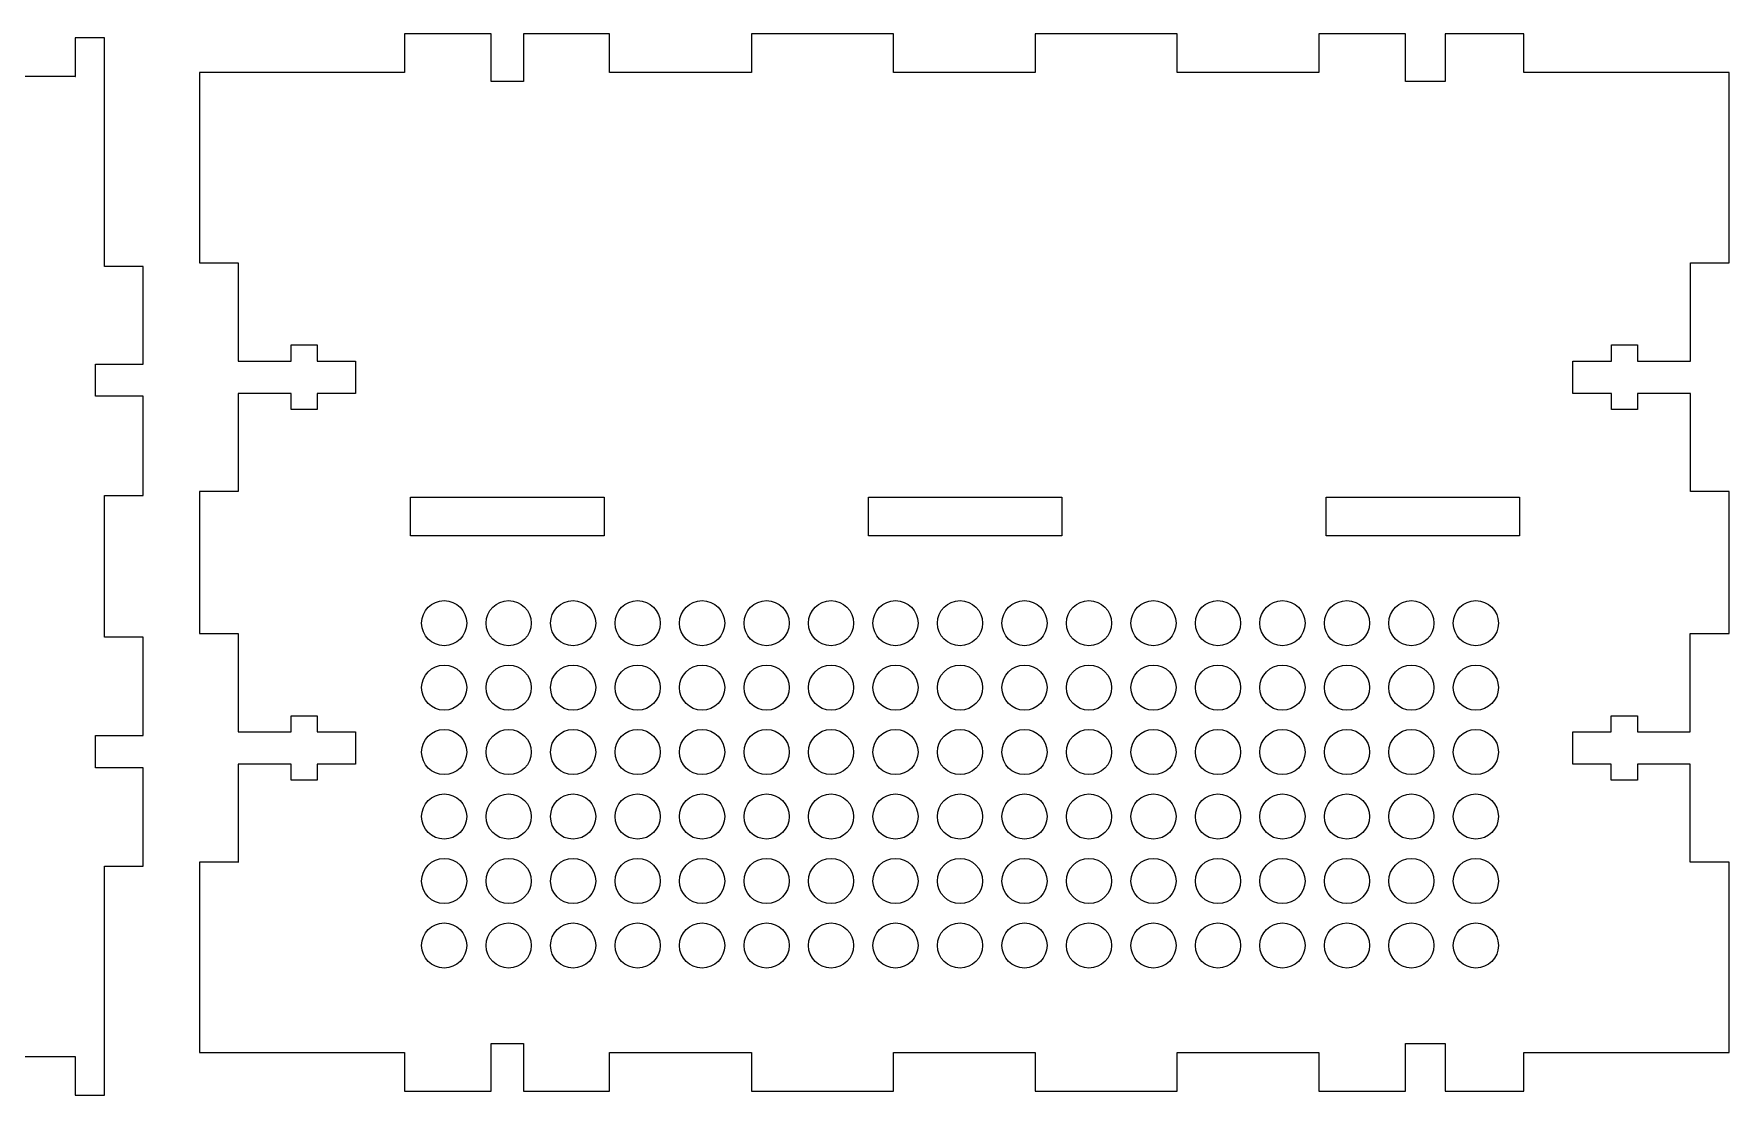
# Model space of a CAD drawing. Header units: millimetres. Extents: x 0 to 730, y -431 to 0.
# Drawn here: x 199.3 to 330.8, y -211.2 to -128.9 of the extents above; entities that cross this region are included whole.
import ezdxf

# ---------------------------------------------------------------- set-up
doc = ezdxf.new("R2010")
doc.units = ezdxf.units.MM
doc.header["$MEASUREMENT"] = 0
doc.layers.add('Laser$Cut', color=5, linetype='Continuous', true_color=0x0000ff)

msp = doc.modelspace()

# ---------------------------------------------------------------- linework, layer by layer
at = {"layer": 'Laser$Cut'}
msp.add_lwpolyline([(196.03, -208.18), (202.52, -208.18), (202.52, -208.18), (202.52, -211.18), (204.79, -211.18), (204.79, -193.43), (207.79, -193.43), (207.79, -185.79), (204.09, -185.79), (204.09, -183.29), (207.79, -183.29), (207.79, -175.68), (204.79, -175.68), (204.79, -164.68), (207.79, -164.68), (207.79, -156.99), (204.09, -156.99), (204.09, -154.49), (207.79, -154.49), (207.79, -146.93), (204.79, -146.93), (204.79, -129.18), (202.52, -129.18), (202.52, -132.18), (202.53, -132.18), (196.02, -132.18)], dxfattribs=at)
for points in [[(327.75, -175.38), (330.75, -175.38), (330.75, -164.38), (327.75, -164.38), (327.75, -164.38), (327.75, -156.76), (323.65, -156.76), (323.65, -158.01), (321.63, -158.01), (321.63, -156.76), (318.65, -156.76), (318.65, -154.26), (321.63, -154.26), (321.63, -153.01), (323.65, -153.01), (323.65, -154.26), (327.75, -154.26), (327.75, -146.63), (327.75, -146.63), (330.75, -146.63), (330.75, -131.88), (314.85, -131.88), (314.85, -128.88), (308.75, -128.88), (308.75, -132.58), (305.65, -132.58), (305.65, -128.88), (298.95, -128.88), (298.95, -131.88), (287.95, -131.88), (287.95, -128.88), (276.95, -128.88), (276.95, -131.88), (265.95, -131.88), (265.95, -128.88), (254.95, -128.88), (254.95, -131.88), (243.95, -131.88), (243.95, -128.88), (237.26, -128.88), (237.26, -132.58), (234.76, -132.58), (234.76, -128.88), (228.05, -128.88), (228.05, -131.88), (212.15, -131.88), (212.15, -146.63), (215.15, -146.63), (215.15, -154.26), (219.25, -154.26), (219.25, -153.01), (221.27, -153.01), (221.27, -154.26), (224.25, -154.26), (224.25, -156.76), (221.27, -156.76), (221.27, -158.01), (219.25, -158.01), (219.25, -156.76), (215.15, -156.76), (215.15, -164.38), (212.15, -164.38), (212.15, -175.38), (215.15, -175.38), (215.15, -175.39), (215.15, -183.01), (219.25, -183.01), (219.25, -181.76), (221.27, -181.76), (221.27, -183.01), (224.25, -183.01), (224.25, -185.51), (221.27, -185.51), (221.27, -186.76), (219.25, -186.76), (219.25, -185.51), (215.15, -185.51), (215.15, -193.14), (215.15, -193.13), (212.15, -193.13), (212.15, -207.88), (228.05, -207.88), (228.05, -210.88), (234.76, -210.88), (234.76, -207.18), (237.26, -207.18), (237.26, -210.88), (243.95, -210.88), (243.95, -207.88), (254.95, -207.88), (254.95, -210.88), (265.95, -210.88), (265.95, -207.88), (276.95, -207.88), (276.95, -210.88), (287.95, -210.88), (287.95, -207.88), (298.95, -207.88), (298.95, -210.88), (305.65, -210.88), (305.65, -207.18), (308.75, -207.18), (308.75, -210.88), (314.85, -210.88), (314.85, -207.88), (330.75, -207.88), (330.75, -193.13), (327.75, -193.13), (327.74, -193.13), (327.74, -185.51), (323.64, -185.51), (323.64, -186.76), (321.62, -186.76), (321.62, -185.51), (318.64, -185.51), (318.64, -183.01), (321.62, -183.01), (321.62, -181.76), (323.64, -181.76), (323.64, -183.01), (327.74, -183.01), (327.74, -175.38)], [(243.52, -164.82), (243.52, -167.82), (228.52, -167.82), (228.52, -164.82)], [(279.01, -164.82), (279.01, -167.82), (264.01, -167.82), (264.01, -164.82)], [(314.5, -164.82), (314.5, -167.82), (299.5, -167.82), (299.5, -164.82)]]:
    msp.add_lwpolyline(points, close=True, dxfattribs=at)
for points in [[(232.87, -174.58), (232.87, -173.62), (232.08, -172.83), (231.12, -172.83), (230.15, -172.83), (229.37, -173.62), (229.37, -174.58), (229.37, -175.55), (230.15, -176.33), (231.12, -176.33), (232.08, -176.33), (232.87, -175.55), (232.87, -174.58)], [(237.87, -174.58), (237.87, -173.62), (237.08, -172.83), (236.12, -172.83), (235.15, -172.83), (234.37, -173.62), (234.37, -174.58), (234.37, -175.55), (235.15, -176.33), (236.12, -176.33), (237.08, -176.33), (237.87, -175.55), (237.87, -174.58)], [(242.87, -174.58), (242.87, -173.62), (242.08, -172.83), (241.12, -172.83), (240.15, -172.83), (239.37, -173.62), (239.37, -174.58), (239.37, -175.55), (240.15, -176.33), (241.12, -176.33), (242.08, -176.33), (242.87, -175.55), (242.87, -174.58)], [(247.87, -174.58), (247.87, -173.62), (247.08, -172.83), (246.12, -172.83), (245.15, -172.83), (244.37, -173.62), (244.37, -174.58), (244.37, -175.55), (245.15, -176.33), (246.12, -176.33), (247.08, -176.33), (247.87, -175.55), (247.87, -174.58)], [(252.87, -174.58), (252.87, -173.62), (252.08, -172.83), (251.12, -172.83), (250.15, -172.83), (249.37, -173.62), (249.37, -174.58), (249.37, -175.55), (250.15, -176.33), (251.12, -176.33), (252.08, -176.33), (252.87, -175.55), (252.87, -174.58)], [(257.87, -174.58), (257.87, -173.62), (257.08, -172.83), (256.12, -172.83), (255.15, -172.83), (254.37, -173.62), (254.37, -174.58), (254.37, -175.55), (255.15, -176.33), (256.12, -176.33), (257.08, -176.33), (257.87, -175.55), (257.87, -174.58)], [(262.87, -174.58), (262.87, -173.62), (262.08, -172.83), (261.12, -172.83), (260.15, -172.83), (259.37, -173.62), (259.37, -174.58), (259.37, -175.55), (260.15, -176.33), (261.12, -176.33), (262.08, -176.33), (262.87, -175.55), (262.87, -174.58)], [(267.87, -174.58), (267.87, -173.62), (267.08, -172.83), (266.12, -172.83), (265.15, -172.83), (264.37, -173.62), (264.37, -174.58), (264.37, -175.55), (265.15, -176.33), (266.12, -176.33), (267.08, -176.33), (267.87, -175.55), (267.87, -174.58)], [(272.87, -174.58), (272.87, -173.62), (272.08, -172.83), (271.12, -172.83), (270.15, -172.83), (269.37, -173.62), (269.37, -174.58), (269.37, -175.55), (270.15, -176.33), (271.12, -176.33), (272.08, -176.33), (272.87, -175.55), (272.87, -174.58)], [(277.87, -174.58), (277.87, -173.62), (277.08, -172.83), (276.12, -172.83), (275.15, -172.83), (274.37, -173.62), (274.37, -174.58), (274.37, -175.55), (275.15, -176.33), (276.12, -176.33), (277.08, -176.33), (277.87, -175.55), (277.87, -174.58)], [(282.87, -174.58), (282.87, -173.62), (282.08, -172.83), (281.12, -172.83), (280.15, -172.83), (279.37, -173.62), (279.37, -174.58), (279.37, -175.55), (280.15, -176.33), (281.12, -176.33), (282.08, -176.33), (282.87, -175.55), (282.87, -174.58)], [(287.87, -174.58), (287.87, -173.62), (287.08, -172.83), (286.12, -172.83), (285.15, -172.83), (284.37, -173.62), (284.37, -174.58), (284.37, -175.55), (285.15, -176.33), (286.12, -176.33), (287.08, -176.33), (287.87, -175.55), (287.87, -174.58)], [(292.87, -174.58), (292.87, -173.62), (292.08, -172.83), (291.12, -172.83), (290.15, -172.83), (289.37, -173.62), (289.37, -174.58), (289.37, -175.55), (290.15, -176.33), (291.12, -176.33), (292.08, -176.33), (292.87, -175.55), (292.87, -174.58)], [(297.87, -174.58), (297.87, -173.62), (297.08, -172.83), (296.12, -172.83), (295.15, -172.83), (294.37, -173.62), (294.37, -174.58), (294.37, -175.55), (295.15, -176.33), (296.12, -176.33), (297.08, -176.33), (297.87, -175.55), (297.87, -174.58)], [(302.87, -174.58), (302.87, -173.62), (302.08, -172.83), (301.12, -172.83), (300.15, -172.83), (299.37, -173.62), (299.37, -174.58), (299.37, -175.55), (300.15, -176.33), (301.12, -176.33), (302.08, -176.33), (302.87, -175.55), (302.87, -174.58)], [(307.87, -174.58), (307.87, -173.62), (307.08, -172.83), (306.12, -172.83), (305.15, -172.83), (304.37, -173.62), (304.37, -174.58), (304.37, -175.55), (305.15, -176.33), (306.12, -176.33), (307.08, -176.33), (307.87, -175.55), (307.87, -174.58)], [(312.87, -174.58), (312.87, -173.62), (312.08, -172.83), (311.12, -172.83), (310.15, -172.83), (309.37, -173.62), (309.37, -174.58), (309.37, -175.55), (310.15, -176.33), (311.12, -176.33), (312.08, -176.33), (312.87, -175.55), (312.87, -174.58)], [(232.87, -179.58), (232.87, -178.62), (232.08, -177.83), (231.12, -177.83), (230.15, -177.83), (229.37, -178.62), (229.37, -179.58), (229.37, -180.55), (230.15, -181.33), (231.12, -181.33), (232.08, -181.33), (232.87, -180.55), (232.87, -179.58)], [(237.87, -179.58), (237.87, -178.62), (237.08, -177.83), (236.12, -177.83), (235.15, -177.83), (234.37, -178.62), (234.37, -179.58), (234.37, -180.55), (235.15, -181.33), (236.12, -181.33), (237.08, -181.33), (237.87, -180.55), (237.87, -179.58)], [(242.87, -179.58), (242.87, -178.62), (242.08, -177.83), (241.12, -177.83), (240.15, -177.83), (239.37, -178.62), (239.37, -179.58), (239.37, -180.55), (240.15, -181.33), (241.12, -181.33), (242.08, -181.33), (242.87, -180.55), (242.87, -179.58)], [(247.87, -179.58), (247.87, -178.62), (247.08, -177.83), (246.12, -177.83), (245.15, -177.83), (244.37, -178.62), (244.37, -179.58), (244.37, -180.55), (245.15, -181.33), (246.12, -181.33), (247.08, -181.33), (247.87, -180.55), (247.87, -179.58)], [(252.87, -179.58), (252.87, -178.62), (252.08, -177.83), (251.12, -177.83), (250.15, -177.83), (249.37, -178.62), (249.37, -179.58), (249.37, -180.55), (250.15, -181.33), (251.12, -181.33), (252.08, -181.33), (252.87, -180.55), (252.87, -179.58)], [(257.87, -179.58), (257.87, -178.62), (257.08, -177.83), (256.12, -177.83), (255.15, -177.83), (254.37, -178.62), (254.37, -179.58), (254.37, -180.55), (255.15, -181.33), (256.12, -181.33), (257.08, -181.33), (257.87, -180.55), (257.87, -179.58)], [(262.87, -179.58), (262.87, -178.62), (262.08, -177.83), (261.12, -177.83), (260.15, -177.83), (259.37, -178.62), (259.37, -179.58), (259.37, -180.55), (260.15, -181.33), (261.12, -181.33), (262.08, -181.33), (262.87, -180.55), (262.87, -179.58)], [(267.87, -179.58), (267.87, -178.62), (267.08, -177.83), (266.12, -177.83), (265.15, -177.83), (264.37, -178.62), (264.37, -179.58), (264.37, -180.55), (265.15, -181.33), (266.12, -181.33), (267.08, -181.33), (267.87, -180.55), (267.87, -179.58)], [(272.87, -179.58), (272.87, -178.62), (272.08, -177.83), (271.12, -177.83), (270.15, -177.83), (269.37, -178.62), (269.37, -179.58), (269.37, -180.55), (270.15, -181.33), (271.12, -181.33), (272.08, -181.33), (272.87, -180.55), (272.87, -179.58)], [(277.87, -179.58), (277.87, -178.62), (277.08, -177.83), (276.12, -177.83), (275.15, -177.83), (274.37, -178.62), (274.37, -179.58), (274.37, -180.55), (275.15, -181.33), (276.12, -181.33), (277.08, -181.33), (277.87, -180.55), (277.87, -179.58)], [(282.87, -179.58), (282.87, -178.62), (282.08, -177.83), (281.12, -177.83), (280.15, -177.83), (279.37, -178.62), (279.37, -179.58), (279.37, -180.55), (280.15, -181.33), (281.12, -181.33), (282.08, -181.33), (282.87, -180.55), (282.87, -179.58)], [(287.87, -179.58), (287.87, -178.62), (287.08, -177.83), (286.12, -177.83), (285.15, -177.83), (284.37, -178.62), (284.37, -179.58), (284.37, -180.55), (285.15, -181.33), (286.12, -181.33), (287.08, -181.33), (287.87, -180.55), (287.87, -179.58)], [(292.87, -179.58), (292.87, -178.62), (292.08, -177.83), (291.12, -177.83), (290.15, -177.83), (289.37, -178.62), (289.37, -179.58), (289.37, -180.55), (290.15, -181.33), (291.12, -181.33), (292.08, -181.33), (292.87, -180.55), (292.87, -179.58)], [(297.87, -179.58), (297.87, -178.62), (297.08, -177.83), (296.12, -177.83), (295.15, -177.83), (294.37, -178.62), (294.37, -179.58), (294.37, -180.55), (295.15, -181.33), (296.12, -181.33), (297.08, -181.33), (297.87, -180.55), (297.87, -179.58)], [(302.87, -179.58), (302.87, -178.62), (302.08, -177.83), (301.12, -177.83), (300.15, -177.83), (299.37, -178.62), (299.37, -179.58), (299.37, -180.55), (300.15, -181.33), (301.12, -181.33), (302.08, -181.33), (302.87, -180.55), (302.87, -179.58)], [(307.87, -179.58), (307.87, -178.62), (307.08, -177.83), (306.12, -177.83), (305.15, -177.83), (304.37, -178.62), (304.37, -179.58), (304.37, -180.55), (305.15, -181.33), (306.12, -181.33), (307.08, -181.33), (307.87, -180.55), (307.87, -179.58)], [(312.87, -179.58), (312.87, -178.62), (312.08, -177.83), (311.12, -177.83), (310.15, -177.83), (309.37, -178.62), (309.37, -179.58), (309.37, -180.55), (310.15, -181.33), (311.12, -181.33), (312.08, -181.33), (312.87, -180.55), (312.87, -179.58)], [(232.87, -184.58), (232.87, -183.62), (232.08, -182.83), (231.12, -182.83), (230.15, -182.83), (229.37, -183.62), (229.37, -184.58), (229.37, -185.55), (230.15, -186.33), (231.12, -186.33), (232.08, -186.33), (232.87, -185.55), (232.87, -184.58)], [(237.87, -184.58), (237.87, -183.62), (237.08, -182.83), (236.12, -182.83), (235.15, -182.83), (234.37, -183.62), (234.37, -184.58), (234.37, -185.55), (235.15, -186.33), (236.12, -186.33), (237.08, -186.33), (237.87, -185.55), (237.87, -184.58)], [(242.87, -184.58), (242.87, -183.62), (242.08, -182.83), (241.12, -182.83), (240.15, -182.83), (239.37, -183.62), (239.37, -184.58), (239.37, -185.55), (240.15, -186.33), (241.12, -186.33), (242.08, -186.33), (242.87, -185.55), (242.87, -184.58)], [(247.87, -184.58), (247.87, -183.62), (247.08, -182.83), (246.12, -182.83), (245.15, -182.83), (244.37, -183.62), (244.37, -184.58), (244.37, -185.55), (245.15, -186.33), (246.12, -186.33), (247.08, -186.33), (247.87, -185.55), (247.87, -184.58)], [(252.87, -184.58), (252.87, -183.62), (252.08, -182.83), (251.12, -182.83), (250.15, -182.83), (249.37, -183.62), (249.37, -184.58), (249.37, -185.55), (250.15, -186.33), (251.12, -186.33), (252.08, -186.33), (252.87, -185.55), (252.87, -184.58)], [(257.87, -184.58), (257.87, -183.62), (257.08, -182.83), (256.12, -182.83), (255.15, -182.83), (254.37, -183.62), (254.37, -184.58), (254.37, -185.55), (255.15, -186.33), (256.12, -186.33), (257.08, -186.33), (257.87, -185.55), (257.87, -184.58)], [(262.87, -184.58), (262.87, -183.62), (262.08, -182.83), (261.12, -182.83), (260.15, -182.83), (259.37, -183.62), (259.37, -184.58), (259.37, -185.55), (260.15, -186.33), (261.12, -186.33), (262.08, -186.33), (262.87, -185.55), (262.87, -184.58)], [(267.87, -184.58), (267.87, -183.62), (267.08, -182.83), (266.12, -182.83), (265.15, -182.83), (264.37, -183.62), (264.37, -184.58), (264.37, -185.55), (265.15, -186.33), (266.12, -186.33), (267.08, -186.33), (267.87, -185.55), (267.87, -184.58)], [(272.87, -184.58), (272.87, -183.62), (272.08, -182.83), (271.12, -182.83), (270.15, -182.83), (269.37, -183.62), (269.37, -184.58), (269.37, -185.55), (270.15, -186.33), (271.12, -186.33), (272.08, -186.33), (272.87, -185.55), (272.87, -184.58)], [(277.87, -184.58), (277.87, -183.62), (277.08, -182.83), (276.12, -182.83), (275.15, -182.83), (274.37, -183.62), (274.37, -184.58), (274.37, -185.55), (275.15, -186.33), (276.12, -186.33), (277.08, -186.33), (277.87, -185.55), (277.87, -184.58)], [(282.87, -184.58), (282.87, -183.62), (282.08, -182.83), (281.12, -182.83), (280.15, -182.83), (279.37, -183.62), (279.37, -184.58), (279.37, -185.55), (280.15, -186.33), (281.12, -186.33), (282.08, -186.33), (282.87, -185.55), (282.87, -184.58)], [(287.87, -184.58), (287.87, -183.62), (287.08, -182.83), (286.12, -182.83), (285.15, -182.83), (284.37, -183.62), (284.37, -184.58), (284.37, -185.55), (285.15, -186.33), (286.12, -186.33), (287.08, -186.33), (287.87, -185.55), (287.87, -184.58)], [(292.87, -184.58), (292.87, -183.62), (292.08, -182.83), (291.12, -182.83), (290.15, -182.83), (289.37, -183.62), (289.37, -184.58), (289.37, -185.55), (290.15, -186.33), (291.12, -186.33), (292.08, -186.33), (292.87, -185.55), (292.87, -184.58)], [(297.87, -184.58), (297.87, -183.62), (297.08, -182.83), (296.12, -182.83), (295.15, -182.83), (294.37, -183.62), (294.37, -184.58), (294.37, -185.55), (295.15, -186.33), (296.12, -186.33), (297.08, -186.33), (297.87, -185.55), (297.87, -184.58)], [(302.87, -184.58), (302.87, -183.62), (302.08, -182.83), (301.12, -182.83), (300.15, -182.83), (299.37, -183.62), (299.37, -184.58), (299.37, -185.55), (300.15, -186.33), (301.12, -186.33), (302.08, -186.33), (302.87, -185.55), (302.87, -184.58)], [(307.87, -184.58), (307.87, -183.62), (307.08, -182.83), (306.12, -182.83), (305.15, -182.83), (304.37, -183.62), (304.37, -184.58), (304.37, -185.55), (305.15, -186.33), (306.12, -186.33), (307.08, -186.33), (307.87, -185.55), (307.87, -184.58)], [(312.87, -184.58), (312.87, -183.62), (312.08, -182.83), (311.12, -182.83), (310.15, -182.83), (309.37, -183.62), (309.37, -184.58), (309.37, -185.55), (310.15, -186.33), (311.12, -186.33), (312.08, -186.33), (312.87, -185.55), (312.87, -184.58)], [(232.87, -189.58), (232.87, -188.62), (232.08, -187.83), (231.12, -187.83), (230.15, -187.83), (229.37, -188.62), (229.37, -189.58), (229.37, -190.55), (230.15, -191.33), (231.12, -191.33), (232.08, -191.33), (232.87, -190.55), (232.87, -189.58)], [(237.87, -189.58), (237.87, -188.62), (237.08, -187.83), (236.12, -187.83), (235.15, -187.83), (234.37, -188.62), (234.37, -189.58), (234.37, -190.55), (235.15, -191.33), (236.12, -191.33), (237.08, -191.33), (237.87, -190.55), (237.87, -189.58)], [(242.87, -189.58), (242.87, -188.62), (242.08, -187.83), (241.12, -187.83), (240.15, -187.83), (239.37, -188.62), (239.37, -189.58), (239.37, -190.55), (240.15, -191.33), (241.12, -191.33), (242.08, -191.33), (242.87, -190.55), (242.87, -189.58)], [(247.87, -189.58), (247.87, -188.62), (247.08, -187.83), (246.12, -187.83), (245.15, -187.83), (244.37, -188.62), (244.37, -189.58), (244.37, -190.55), (245.15, -191.33), (246.12, -191.33), (247.08, -191.33), (247.87, -190.55), (247.87, -189.58)], [(252.87, -189.58), (252.87, -188.62), (252.08, -187.83), (251.12, -187.83), (250.15, -187.83), (249.37, -188.62), (249.37, -189.58), (249.37, -190.55), (250.15, -191.33), (251.12, -191.33), (252.08, -191.33), (252.87, -190.55), (252.87, -189.58)], [(257.87, -189.58), (257.87, -188.62), (257.08, -187.83), (256.12, -187.83), (255.15, -187.83), (254.37, -188.62), (254.37, -189.58), (254.37, -190.55), (255.15, -191.33), (256.12, -191.33), (257.08, -191.33), (257.87, -190.55), (257.87, -189.58)], [(262.87, -189.58), (262.87, -188.62), (262.08, -187.83), (261.12, -187.83), (260.15, -187.83), (259.37, -188.62), (259.37, -189.58), (259.37, -190.55), (260.15, -191.33), (261.12, -191.33), (262.08, -191.33), (262.87, -190.55), (262.87, -189.58)], [(267.87, -189.58), (267.87, -188.62), (267.08, -187.83), (266.12, -187.83), (265.15, -187.83), (264.37, -188.62), (264.37, -189.58), (264.37, -190.55), (265.15, -191.33), (266.12, -191.33), (267.08, -191.33), (267.87, -190.55), (267.87, -189.58)], [(272.87, -189.58), (272.87, -188.62), (272.08, -187.83), (271.12, -187.83), (270.15, -187.83), (269.37, -188.62), (269.37, -189.58), (269.37, -190.55), (270.15, -191.33), (271.12, -191.33), (272.08, -191.33), (272.87, -190.55), (272.87, -189.58)], [(277.87, -189.58), (277.87, -188.62), (277.08, -187.83), (276.12, -187.83), (275.15, -187.83), (274.37, -188.62), (274.37, -189.58), (274.37, -190.55), (275.15, -191.33), (276.12, -191.33), (277.08, -191.33), (277.87, -190.55), (277.87, -189.58)], [(282.87, -189.58), (282.87, -188.62), (282.08, -187.83), (281.12, -187.83), (280.15, -187.83), (279.37, -188.62), (279.37, -189.58), (279.37, -190.55), (280.15, -191.33), (281.12, -191.33), (282.08, -191.33), (282.87, -190.55), (282.87, -189.58)], [(287.87, -189.58), (287.87, -188.62), (287.08, -187.83), (286.12, -187.83), (285.15, -187.83), (284.37, -188.62), (284.37, -189.58), (284.37, -190.55), (285.15, -191.33), (286.12, -191.33), (287.08, -191.33), (287.87, -190.55), (287.87, -189.58)], [(292.87, -189.58), (292.87, -188.62), (292.08, -187.83), (291.12, -187.83), (290.15, -187.83), (289.37, -188.62), (289.37, -189.58), (289.37, -190.55), (290.15, -191.33), (291.12, -191.33), (292.08, -191.33), (292.87, -190.55), (292.87, -189.58)], [(297.87, -189.58), (297.87, -188.62), (297.08, -187.83), (296.12, -187.83), (295.15, -187.83), (294.37, -188.62), (294.37, -189.58), (294.37, -190.55), (295.15, -191.33), (296.12, -191.33), (297.08, -191.33), (297.87, -190.55), (297.87, -189.58)], [(302.87, -189.58), (302.87, -188.62), (302.08, -187.83), (301.12, -187.83), (300.15, -187.83), (299.37, -188.62), (299.37, -189.58), (299.37, -190.55), (300.15, -191.33), (301.12, -191.33), (302.08, -191.33), (302.87, -190.55), (302.87, -189.58)], [(307.87, -189.58), (307.87, -188.62), (307.08, -187.83), (306.12, -187.83), (305.15, -187.83), (304.37, -188.62), (304.37, -189.58), (304.37, -190.55), (305.15, -191.33), (306.12, -191.33), (307.08, -191.33), (307.87, -190.55), (307.87, -189.58)], [(312.87, -189.58), (312.87, -188.62), (312.08, -187.83), (311.12, -187.83), (310.15, -187.83), (309.37, -188.62), (309.37, -189.58), (309.37, -190.55), (310.15, -191.33), (311.12, -191.33), (312.08, -191.33), (312.87, -190.55), (312.87, -189.58)], [(232.87, -194.58), (232.87, -193.62), (232.08, -192.83), (231.12, -192.83), (230.15, -192.83), (229.37, -193.62), (229.37, -194.58), (229.37, -195.55), (230.15, -196.33), (231.12, -196.33), (232.08, -196.33), (232.87, -195.55), (232.87, -194.58)], [(237.87, -194.58), (237.87, -193.62), (237.08, -192.83), (236.12, -192.83), (235.15, -192.83), (234.37, -193.62), (234.37, -194.58), (234.37, -195.55), (235.15, -196.33), (236.12, -196.33), (237.08, -196.33), (237.87, -195.55), (237.87, -194.58)], [(242.87, -194.58), (242.87, -193.62), (242.08, -192.83), (241.12, -192.83), (240.15, -192.83), (239.37, -193.62), (239.37, -194.58), (239.37, -195.55), (240.15, -196.33), (241.12, -196.33), (242.08, -196.33), (242.87, -195.55), (242.87, -194.58)], [(247.87, -194.58), (247.87, -193.62), (247.08, -192.83), (246.12, -192.83), (245.15, -192.83), (244.37, -193.62), (244.37, -194.58), (244.37, -195.55), (245.15, -196.33), (246.12, -196.33), (247.08, -196.33), (247.87, -195.55), (247.87, -194.58)], [(252.87, -194.58), (252.87, -193.62), (252.08, -192.83), (251.12, -192.83), (250.15, -192.83), (249.37, -193.62), (249.37, -194.58), (249.37, -195.55), (250.15, -196.33), (251.12, -196.33), (252.08, -196.33), (252.87, -195.55), (252.87, -194.58)], [(257.87, -194.58), (257.87, -193.62), (257.08, -192.83), (256.12, -192.83), (255.15, -192.83), (254.37, -193.62), (254.37, -194.58), (254.37, -195.55), (255.15, -196.33), (256.12, -196.33), (257.08, -196.33), (257.87, -195.55), (257.87, -194.58)], [(262.87, -194.58), (262.87, -193.62), (262.08, -192.83), (261.12, -192.83), (260.15, -192.83), (259.37, -193.62), (259.37, -194.58), (259.37, -195.55), (260.15, -196.33), (261.12, -196.33), (262.08, -196.33), (262.87, -195.55), (262.87, -194.58)], [(267.87, -194.58), (267.87, -193.62), (267.08, -192.83), (266.12, -192.83), (265.15, -192.83), (264.37, -193.62), (264.37, -194.58), (264.37, -195.55), (265.15, -196.33), (266.12, -196.33), (267.08, -196.33), (267.87, -195.55), (267.87, -194.58)], [(272.87, -194.58), (272.87, -193.62), (272.08, -192.83), (271.12, -192.83), (270.15, -192.83), (269.37, -193.62), (269.37, -194.58), (269.37, -195.55), (270.15, -196.33), (271.12, -196.33), (272.08, -196.33), (272.87, -195.55), (272.87, -194.58)], [(277.87, -194.58), (277.87, -193.62), (277.08, -192.83), (276.12, -192.83), (275.15, -192.83), (274.37, -193.62), (274.37, -194.58), (274.37, -195.55), (275.15, -196.33), (276.12, -196.33), (277.08, -196.33), (277.87, -195.55), (277.87, -194.58)], [(282.87, -194.58), (282.87, -193.62), (282.08, -192.83), (281.12, -192.83), (280.15, -192.83), (279.37, -193.62), (279.37, -194.58), (279.37, -195.55), (280.15, -196.33), (281.12, -196.33), (282.08, -196.33), (282.87, -195.55), (282.87, -194.58)], [(287.87, -194.58), (287.87, -193.62), (287.08, -192.83), (286.12, -192.83), (285.15, -192.83), (284.37, -193.62), (284.37, -194.58), (284.37, -195.55), (285.15, -196.33), (286.12, -196.33), (287.08, -196.33), (287.87, -195.55), (287.87, -194.58)], [(292.87, -194.58), (292.87, -193.62), (292.08, -192.83), (291.12, -192.83), (290.15, -192.83), (289.37, -193.62), (289.37, -194.58), (289.37, -195.55), (290.15, -196.33), (291.12, -196.33), (292.08, -196.33), (292.87, -195.55), (292.87, -194.58)], [(297.87, -194.58), (297.87, -193.62), (297.08, -192.83), (296.12, -192.83), (295.15, -192.83), (294.37, -193.62), (294.37, -194.58), (294.37, -195.55), (295.15, -196.33), (296.12, -196.33), (297.08, -196.33), (297.87, -195.55), (297.87, -194.58)], [(302.87, -194.58), (302.87, -193.62), (302.08, -192.83), (301.12, -192.83), (300.15, -192.83), (299.37, -193.62), (299.37, -194.58), (299.37, -195.55), (300.15, -196.33), (301.12, -196.33), (302.08, -196.33), (302.87, -195.55), (302.87, -194.58)], [(307.87, -194.58), (307.87, -193.62), (307.08, -192.83), (306.12, -192.83), (305.15, -192.83), (304.37, -193.62), (304.37, -194.58), (304.37, -195.55), (305.15, -196.33), (306.12, -196.33), (307.08, -196.33), (307.87, -195.55), (307.87, -194.58)], [(312.87, -194.58), (312.87, -193.62), (312.08, -192.83), (311.12, -192.83), (310.15, -192.83), (309.37, -193.62), (309.37, -194.58), (309.37, -195.55), (310.15, -196.33), (311.12, -196.33), (312.08, -196.33), (312.87, -195.55), (312.87, -194.58)], [(232.87, -199.58), (232.87, -198.62), (232.08, -197.83), (231.12, -197.83), (230.15, -197.83), (229.37, -198.62), (229.37, -199.58), (229.37, -200.55), (230.15, -201.33), (231.12, -201.33), (232.08, -201.33), (232.87, -200.55), (232.87, -199.58)], [(237.87, -199.58), (237.87, -198.62), (237.08, -197.83), (236.12, -197.83), (235.15, -197.83), (234.37, -198.62), (234.37, -199.58), (234.37, -200.55), (235.15, -201.33), (236.12, -201.33), (237.08, -201.33), (237.87, -200.55), (237.87, -199.58)], [(242.87, -199.58), (242.87, -198.62), (242.08, -197.83), (241.12, -197.83), (240.15, -197.83), (239.37, -198.62), (239.37, -199.58), (239.37, -200.55), (240.15, -201.33), (241.12, -201.33), (242.08, -201.33), (242.87, -200.55), (242.87, -199.58)], [(247.87, -199.58), (247.87, -198.62), (247.08, -197.83), (246.12, -197.83), (245.15, -197.83), (244.37, -198.62), (244.37, -199.58), (244.37, -200.55), (245.15, -201.33), (246.12, -201.33), (247.08, -201.33), (247.87, -200.55), (247.87, -199.58)], [(252.87, -199.58), (252.87, -198.62), (252.08, -197.83), (251.12, -197.83), (250.15, -197.83), (249.37, -198.62), (249.37, -199.58), (249.37, -200.55), (250.15, -201.33), (251.12, -201.33), (252.08, -201.33), (252.87, -200.55), (252.87, -199.58)], [(257.87, -199.58), (257.87, -198.62), (257.08, -197.83), (256.12, -197.83), (255.15, -197.83), (254.37, -198.62), (254.37, -199.58), (254.37, -200.55), (255.15, -201.33), (256.12, -201.33), (257.08, -201.33), (257.87, -200.55), (257.87, -199.58)], [(262.87, -199.58), (262.87, -198.62), (262.08, -197.83), (261.12, -197.83), (260.15, -197.83), (259.37, -198.62), (259.37, -199.58), (259.37, -200.55), (260.15, -201.33), (261.12, -201.33), (262.08, -201.33), (262.87, -200.55), (262.87, -199.58)], [(267.87, -199.58), (267.87, -198.62), (267.08, -197.83), (266.12, -197.83), (265.15, -197.83), (264.37, -198.62), (264.37, -199.58), (264.37, -200.55), (265.15, -201.33), (266.12, -201.33), (267.08, -201.33), (267.87, -200.55), (267.87, -199.58)], [(272.87, -199.58), (272.87, -198.62), (272.08, -197.83), (271.12, -197.83), (270.15, -197.83), (269.37, -198.62), (269.37, -199.58), (269.37, -200.55), (270.15, -201.33), (271.12, -201.33), (272.08, -201.33), (272.87, -200.55), (272.87, -199.58)], [(277.87, -199.58), (277.87, -198.62), (277.08, -197.83), (276.12, -197.83), (275.15, -197.83), (274.37, -198.62), (274.37, -199.58), (274.37, -200.55), (275.15, -201.33), (276.12, -201.33), (277.08, -201.33), (277.87, -200.55), (277.87, -199.58)], [(282.87, -199.58), (282.87, -198.62), (282.08, -197.83), (281.12, -197.83), (280.15, -197.83), (279.37, -198.62), (279.37, -199.58), (279.37, -200.55), (280.15, -201.33), (281.12, -201.33), (282.08, -201.33), (282.87, -200.55), (282.87, -199.58)], [(287.87, -199.58), (287.87, -198.62), (287.08, -197.83), (286.12, -197.83), (285.15, -197.83), (284.37, -198.62), (284.37, -199.58), (284.37, -200.55), (285.15, -201.33), (286.12, -201.33), (287.08, -201.33), (287.87, -200.55), (287.87, -199.58)], [(292.87, -199.58), (292.87, -198.62), (292.08, -197.83), (291.12, -197.83), (290.15, -197.83), (289.37, -198.62), (289.37, -199.58), (289.37, -200.55), (290.15, -201.33), (291.12, -201.33), (292.08, -201.33), (292.87, -200.55), (292.87, -199.58)], [(297.87, -199.58), (297.87, -198.62), (297.08, -197.83), (296.12, -197.83), (295.15, -197.83), (294.37, -198.62), (294.37, -199.58), (294.37, -200.55), (295.15, -201.33), (296.12, -201.33), (297.08, -201.33), (297.87, -200.55), (297.87, -199.58)], [(302.87, -199.58), (302.87, -198.62), (302.08, -197.83), (301.12, -197.83), (300.15, -197.83), (299.37, -198.62), (299.37, -199.58), (299.37, -200.55), (300.15, -201.33), (301.12, -201.33), (302.08, -201.33), (302.87, -200.55), (302.87, -199.58)], [(307.87, -199.58), (307.87, -198.62), (307.08, -197.83), (306.12, -197.83), (305.15, -197.83), (304.37, -198.62), (304.37, -199.58), (304.37, -200.55), (305.15, -201.33), (306.12, -201.33), (307.08, -201.33), (307.87, -200.55), (307.87, -199.58)], [(312.87, -199.58), (312.87, -198.62), (312.08, -197.83), (311.12, -197.83), (310.15, -197.83), (309.37, -198.62), (309.37, -199.58), (309.37, -200.55), (310.15, -201.33), (311.12, -201.33), (312.08, -201.33), (312.87, -200.55), (312.87, -199.58)]]:
    msp.add_open_spline(points, degree=3, knots=[0, 0, 0, 0, 1, 1, 1, 2, 2, 2, 3, 3, 3, 4, 4, 4, 4], dxfattribs=at)

doc.saveas('drawing.dxf')
